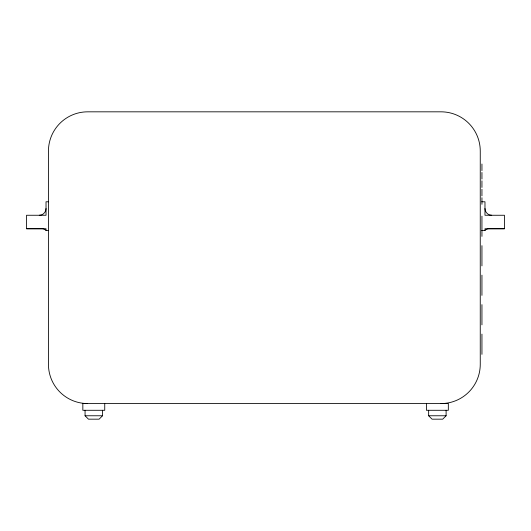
<?xml version="1.0" encoding="UTF-8"?>
<svg xmlns="http://www.w3.org/2000/svg" width="531" height="531" viewBox="0 0 531 531"><rect width="100%" height="100%" fill="white"/><g stroke="black" fill="none" stroke-linecap="round" stroke-linejoin="round"><path stroke-width="0.8" d="M102.523 410.29L102.523 415.766L99.118 419.171L88.465 419.171L85.066 415.766L85.066 410.29M446.106 410.29L446.106 415.766L442.708 419.171L432.055 419.171L428.65 415.766L428.65 410.29M481.663 230.427L484.976 230.427L484.976 228.742L504.45 228.742L504.45 215.261L484.976 215.261L484.976 201.78L481.663 201.78M48.507 201.78L46.024 201.78L46.024 215.261L26.55 215.261L26.55 228.742L46.024 228.742L46.024 230.427L48.507 230.427M488.859 228.755L504.45 228.742M85.066 415.766L102.523 415.766M428.65 415.766L446.106 415.766M26.55 228.742L42.141 228.755M481.942 164.019L481.942 170.604M481.942 172.442L481.942 179.033M481.942 180.865L481.942 187.456M481.942 189.288L481.942 195.879M481.942 197.718L481.942 204.302M481.942 216.177L481.942 236.395M481.942 245.661L481.942 265.878M481.942 275.144L481.942 295.369M481.942 304.635L481.942 324.853M481.942 334.118L481.942 354.336M426.433 403.553L426.433 410.29L448.33 410.29L448.33 403.553L82.843 403.553L82.843 410.29L104.74 410.29L104.74 403.553M441.049 403.56A39.221 39.221 0 0 0 480.256 364.326L480.256 151.056A39.221 39.221 0 0 0 441.049 111.822L87.655 111.829A39.221 39.221 0 0 0 48.454 151.056L48.447 364.326A39.221 39.221 0 0 0 87.655 403.56M42.526 228.788A6.279 6.279 0 0 1 46.024 230.427M46.024 208.524A6.737 6.737 0 0 1 39.287 215.261M484.976 230.427A6.279 6.279 0 0 1 488.474 228.788M491.713 215.261A6.737 6.737 0 0 1 484.976 208.524"/></g></svg>
